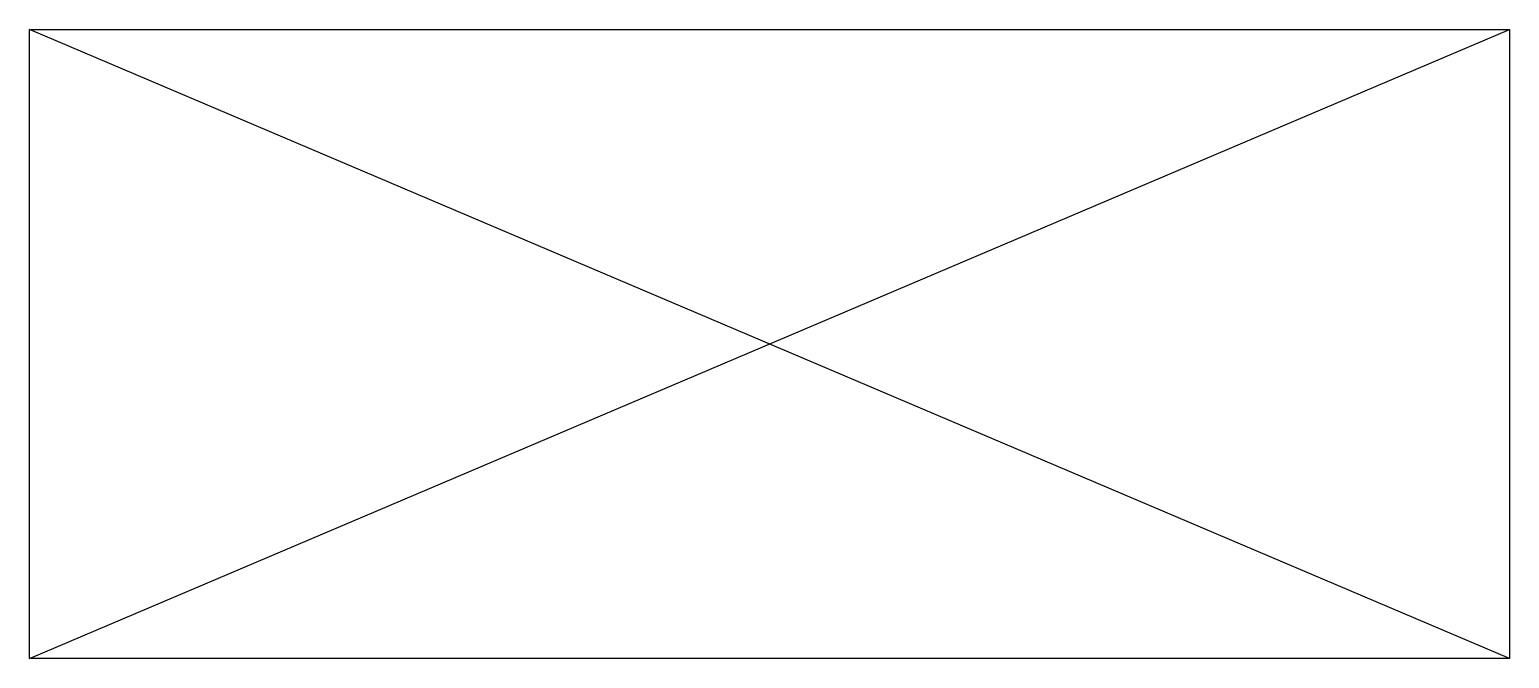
# Model space of a CAD drawing. Header units: inches. Extents: x -0.101 to 0.099, y -0.043 to 0.042.
import ezdxf

# ---------------------------------------------------------------- set-up
doc = ezdxf.new("R2010")
doc.units = ezdxf.units.IN
doc.linetypes.add('DASHED', pattern=[0.75, 0.5, -0.25])
doc.layers.get('0').update_dxf_attribs({"linetype": 'CONTINUOUS'})

msp = doc.modelspace()

# ---------------------------------------------------------------- linework, layer by layer
at = {"linetype": 'DASHED'}
for p, q in [((0.09927, -0.04325), (-0.10073, 0.04175)), ((-0.10073, -0.04325), (0.09927, 0.04175))]:
    msp.add_line(p, q, dxfattribs=at)
msp.add_lwpolyline([(-0.10073, -0.04325), (-0.10073, 0.04175), (0.09927, 0.04175), (0.09927, -0.04325)], close=True)

doc.saveas('drawing.dxf')
